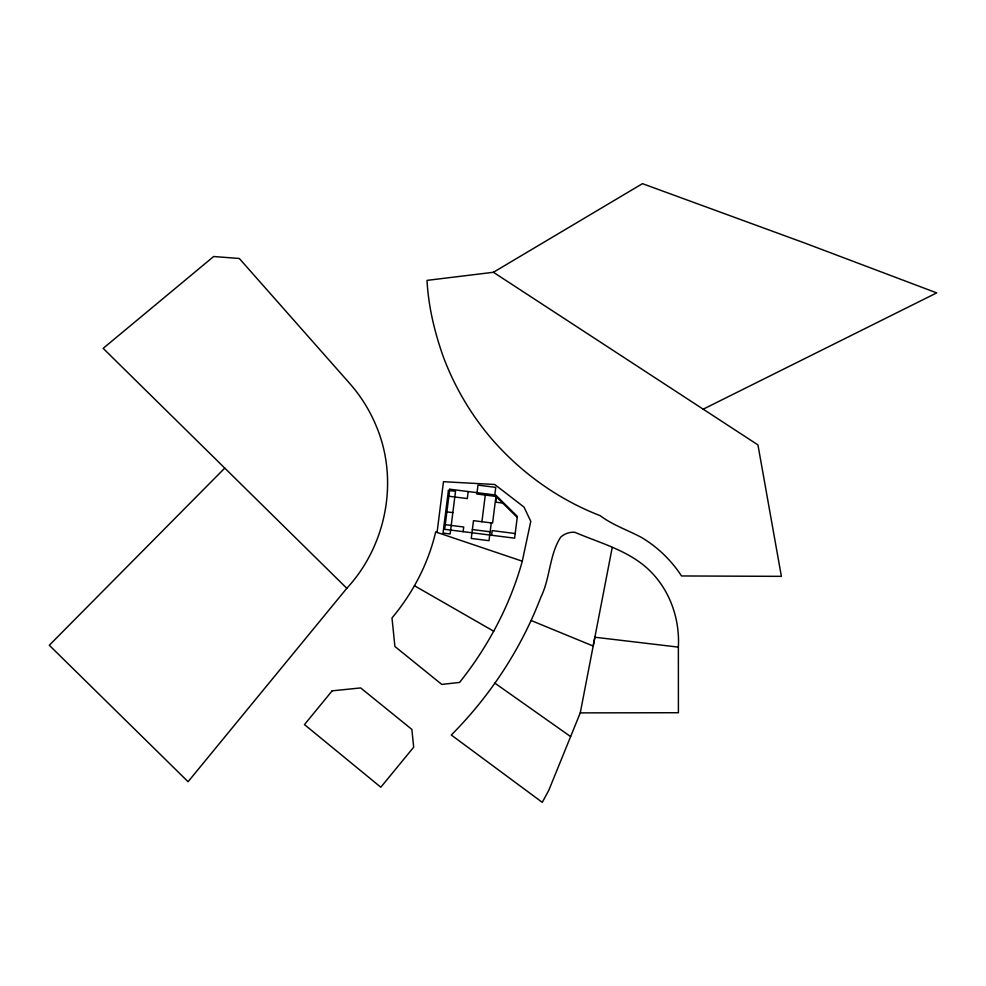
<?xml version="1.0" encoding="UTF-8"?>
<svg xmlns="http://www.w3.org/2000/svg" width="986" height="986" viewBox="0 0 986 986"><rect width="100%" height="100%" fill="white"/><g stroke="black" fill="none" stroke-linecap="round" stroke-linejoin="round"><path stroke-width="1.48" d="M437.069 532.428L443.478 481.698L494.762 484.496L524.01 507.087L530.776 521.347L522.284 561.194C510.07 605.342 488.07 646.668 459.575 682.423L441.765 684.42L394.905 646.483L391.997 617.951C412.826 593.091 428.281 563.61 435.676 531.959L522.284 561.194M463.124 531.664L463.716 527.017L445.265 524.675M468.202 491.558L467.315 498.571L448.864 496.241M481.92 521.73L485.285 495.071M491.262 522.913L489.019 540.685L471.246 538.442L473.49 520.67L492.581 523.085L495.958 496.414L476.867 494.011L477.988 485.112L495.761 487.367L494.639 496.254M491.57 535.25L492.15 530.604L515.185 533.525M496.414 496.882L495.748 502.17L502.663 503.045M612.22 547.513L580.261 712.878L548.832 790.205L542.275 802.345L451.305 735.014C490.178 695.931 521.212 648.763 540.883 597.134C550.287 578.178 549.251 554.761 560.726 537.087C564.596 533.685 569.625 531.848 574.776 532.28C601.115 543.496 631.089 551.125 651.635 572.558C670.628 592.278 679.859 619.96 678.368 647.124L678.405 712.73L580.261 712.878M346.813 588.285C386.734 545.246 399.244 479.233 375.839 425.102A151.573 151.573 0 0 0 349.648 383.394L239.315 258.492L213.666 256.52L103.16 348.354L346.813 588.285L188.079 781.713L49.3 645.263L224.771 468.103M493.407 272.284L757.951 444.92L781.38 576.354L681.523 575.96C671.33 560.344 657.662 547.107 641.639 537.543C627.823 530.098 612.824 525.205 600.141 515.653C557.386 499.15 519.265 471.468 489.672 436.539A274.921 274.921 0 0 1 443.663 357.745C434.74 332.849 428.417 306.843 427.012 280.381L493.407 272.284L642.478 183.655L804.564 242.975L936.7 292.891L703.191 409.19M678.368 647.124L594.878 637.227L593.19 646.052L531.207 620.539M445.734 511.734L452.833 512.634M472.368 529.556L490.141 531.799M414.428 585.709L493.69 631.213M494.873 683.138L570.623 736.591M494.38 494.861L517.231 517.416M448.42 490.412L443.034 533.069L450.146 533.968L455.532 491.311L448.42 490.412M449.752 489.216L444.674 529.322L514.606 538.171L517.354 516.405L495.699 495.034L449.752 489.216M332.159 690.841L304.464 724.587L380.818 787.222L413.676 747.203L411.852 729.393L360.679 687.932L332.159 690.841"/></g></svg>
